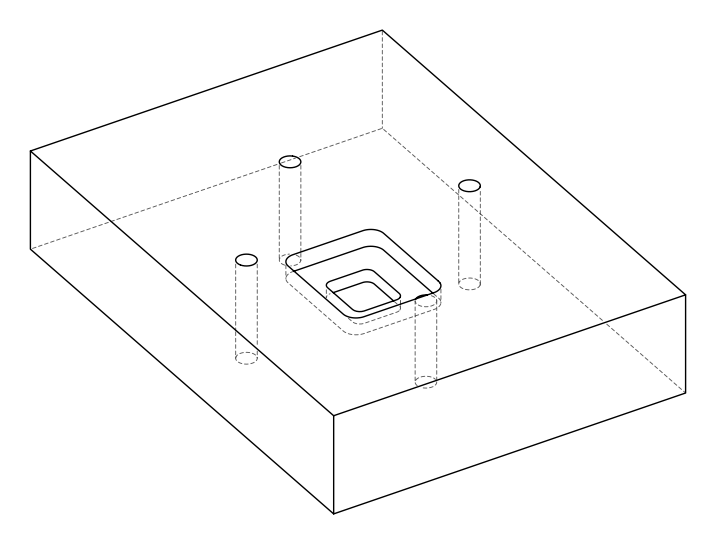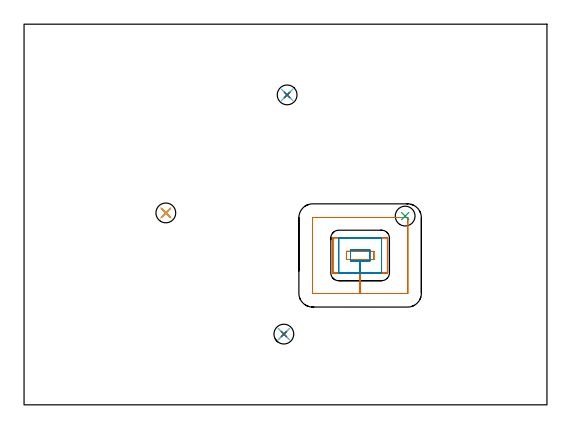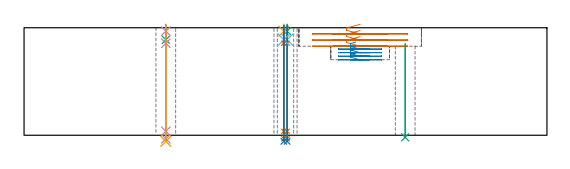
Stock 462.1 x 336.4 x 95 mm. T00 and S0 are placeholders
(PLAN: 15 operations, 12 tool changes, 9.1 min)
(1 MILL_RECTANGULAR_POCKET | POCKET_RECTANGULAR_STRAIGHT | UGT0201_106 | Follow Part, ap 6, ae 75% | 3.73 min | 158799 mm3)
(2 MILL_RECTANGULAR_POCKET_1 | POCKET_RECTANGULAR_STRAIGHT_1 | UGT0201_131 | Follow Part, ap 3.475, ae 75% | 2.01 min | 27228 mm3)
(3 SPOT_DRILL | STEP1HOLE | NXT0321_9005460120000 | 0.05 min | 191 mm3)
(4 SPOT_DRILL_1 | STEP1HOLE_1 | NXT0321_9005460120000 | 0.05 min | 174 mm3)
(5 SPOT_DRILL_2 | STEP1HOLE_2 | NXT0321_9005460120000 | 0.05 min | 181 mm3)
(6 DRILL_BLIND_HOLE_INTO_CENTER | STEP1HOLE | UGT0301_191 | 0.05 min | 279 mm3)
(7 GUN_DRILL_THROUGH_HOLE | STEP1HOLE | UGT0307_003 | 0.48 min | 3265 mm3)
(8 SPADE_DRILL_TO_ENLARGE_THROUGH_HOLE | STEP1HOLE | UGT0306_008 | 0.41 min | 19076 mm3)
(9 DRILL_BLIND_HOLE_INTO_CENTER_1 | STEP1HOLE_1 | UGT0301_191 | 0.05 min | 279 mm3)
(10 GUN_DRILL_THROUGH_HOLE_1 | STEP1HOLE_1 | UGT0307_003 | 0.48 min | 3262 mm3)
(11 SPADE_DRILL_TO_ENLARGE_THROUGH_HOLE_1 | STEP1HOLE_1 | UGT0306_008 | 0.41 min | 19085 mm3)
(12 DRILL_BLIND_HOLE_INTO_CENTER_2 | STEP1HOLE_2 | UGT0301_191 | 0.05 min | 274 mm3)
(13 GUN_DRILL_THROUGH_HOLE_2 | STEP1HOLE_2 | UGT0307_003 | 0.48 min | 3258 mm3)
(14 SPADE_DRILL_TO_ENLARGE_THROUGH_HOLE_2 | STEP1HOLE_2 | UGT0306_008 | 0.41 min | 19092 mm3)
(15 INDEXABLE_INSERT_DRILL_THROUGH_HOLE_FROM_SOLID | STEP1HOLE_3 | NXT0302_006 | 0.33 min | 18883 mm3)
(TOOL UGT0201_106 | End Mill 24 mm | D24 FL25 Z2)
(TOOL UGT0201_131 | Carbide End Mill 13.9 | D13.9 FL30 Z4)
(TOOL NXT0321_9005460120000 | NC Spot Drill, 142deg, 12mm, Carbide, Uncoated | D12 PA142 FL30 Z2)
(TOOL UGT0301_191 | Twist Drill 7.1 mm | D7.1 PA118 FL66 Z2)
(TOOL UGT0307_003 | Gun Drill 7 mm | D7 PA130 FL24 Z1)
(TOOL UGT0306_008 | Spade Drill 17.5mm | D17.5 PA132 FL10 Z2)
(TOOL NXT0302_006 | Index. Insert Drill 17.5mm [880-D1750L25-05] | D17.5 PA176 FL88 Z2)
(OP 1 MILL_RECTANGULAR_POCKET)
G17 G21 G94 G90
T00 M6
G54
G17 G0 G90 X297.074 Y135.6 S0 M3
G43 Z105. H0
Z98.
G94 G1 X284.9 Z94.738 F250.
Y128.4 Z92.809
X297. Z89.567
X309.1 F500.
Y135.6
X284.9
Y128.4
X297.
Y116.4
X321.1
Y147.6
X272.9
Y116.4
X297.
Y98.4
X338.9
G3 X339.1 Y98.6 R0.2
G1 Y165.4
G3 X338.9 Y165.6 R0.2
G1 X255.1
G3 X254.9 Y165.4 R0.2
G1 Y98.6
G3 X255.1 Y98.4 R0.2
G1 X297.
X298.
G0 X297.074 Y135.6 Z92.567
G1 X284.9 Z89.305 F250.
Y128.4 Z87.375
X297. Z84.133
X309.1 F500.
Y135.6
X284.9
Y128.4
X297.
Y116.4
X321.1
Y147.6
X272.9
Y116.4
X297.
Y98.4
X338.9
G3 X339.1 Y98.6 R0.2
G1 Y165.4
G3 X338.9 Y165.6 R0.2
G1 X255.1
G3 X254.9 Y165.4 R0.2
G1 Y98.6
G3 X255.1 Y98.4 R0.2
G1 X297.
X298.
G0 X297.074 Y135.6 Z87.133
G1 X284.9 Z83.871 F250.
Y128.4 Z81.942
X297. Z78.7
X309.1 F500.
Y135.6
X284.9
Y128.4
X297.
Y116.4
X321.1
Y147.6
X272.9
Y116.4
X297.
Y98.4
X338.9
G3 X339.1 Y98.6 R0.2
G1 Y165.4
G3 X338.9 Y165.6 R0.2
G1 X255.1
G3 X254.9 Y165.4 R0.2
G1 Y98.6
G3 X255.1 Y98.4 R0.2
G1 X297.
X298.
G0 Z105.
M5
M2
(OP 2 MILL_RECTANGULAR_POCKET_1)
G17 G21 G94 G90
T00 M6
G54
G17 G0 G90 X293.031 Y136.925 S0 M3
G43 Z105. H0
Z82.278
G94 G1 X288.475 Z81.057 F250.
Y127.075 Z78.418
X297. Z76.133
X305.525 F500.
Y136.925
X288.475
Y127.075
X297.
Y116.65
X315.9
X315.93 Y116.648
X315.952 Y116.67
X315.95 Y116.7
Y147.3
X315.952 Y147.33
X315.93 Y147.352
X315.9 Y147.35
X278.1
X278.07 Y147.352
X278.048 Y147.33
X278.05 Y147.3
Y116.7
X278.048 Y116.67
X278.07 Y116.648
X278.1 Y116.65
X297.
X298.
G0 X293.031 Y136.925 Z79.133
G1 X288.475 Z77.912 F250.
Y127.075 Z75.273
X297. Z72.989
X305.525 F500.
Y136.925
X288.475
Y127.075
X297.
Y116.65
X315.9
X315.93 Y116.648
X315.952 Y116.67
X315.95 Y116.7
Y147.3
X315.952 Y147.33
X315.93 Y147.352
X315.9 Y147.35
X278.1
X278.07 Y147.352
X278.048 Y147.33
X278.05 Y147.3
Y116.7
X278.048 Y116.67
X278.07 Y116.648
X278.1 Y116.65
X297.
X298.
G0 X293.031 Y136.925 Z75.989
G1 X288.475 Z74.768 F250.
Y127.075 Z72.129
X297. Z69.844
X305.525 F500.
Y136.925
X288.475
Y127.075
X297.
Y116.65
X315.9
X315.93 Y116.648
X315.952 Y116.67
X315.95 Y116.7
Y147.3
X315.952 Y147.33
X315.93 Y147.352
X315.9 Y147.35
X278.1
X278.07 Y147.352
X278.048 Y147.33
X278.05 Y147.3
Y116.7
X278.048 Y116.67
X278.07 Y116.648
X278.1 Y116.65
X297.
X298.
G0 X293.031 Y136.925 Z72.844
G1 X288.475 Z71.624 F250.
Y127.075 Z68.984
X297. Z66.7
X305.525 F500.
Y136.925
X288.475
Y127.075
X297.
Y116.65
X315.9
X315.93 Y116.648
X315.952 Y116.67
X315.95 Y116.7
Y147.3
X315.952 Y147.33
X315.93 Y147.352
X315.9 Y147.35
X278.1
X278.07 Y147.352
X278.048 Y147.33
X278.05 Y147.3
Y116.7
X278.048 Y116.67
X278.07 Y116.648
X278.1 Y116.65
X297.
X298.
G0 Z105.
M5
M2
(OP 3 SPOT_DRILL)
G17 G21 G94 G90
T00 M6
G54
G17 G0 G90 X232.5 Y273.9 S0 M3
G43 Z105. H0
G94 G81 G98 Z92. F250. R98.
G80
M5
M2
(OP 4 SPOT_DRILL_1)
G17 G21 G94 G90
T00 M6
G54
G17 G0 G90 X125.3 Y169.6 S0 M3
G43 Z105. H0
G94 G81 G98 Z92. F250. R98.
G80
M5
M2
(OP 5 SPOT_DRILL_2)
G17 G21 G94 G90
T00 M6
G54
G17 G0 G90 X229.6 Y62.5 S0 M3
G43 Z105. H0
G94 G81 G98 Z92. F250. R98.
G80
M5
M2
(OP 6 DRILL_BLIND_HOLE_INTO_CENTER)
G17 G21 G94 G90
T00 M6
G54
G17 G0 G90 X232.5 Y273.9 S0 M3
G43 Z105. H0
G94 G81 G98 Z84.35 F250. R97.
G80
M5
M2
(OP 7 GUN_DRILL_THROUGH_HOLE)
G17 G21 G94 G90
T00 M6
G54
G17 G0 G90 X232.5 Y273.9 M8
G43 Z105. H0
Z95.746
S716 M3
G94 G1 Z81.321 F125. M26
G4 X.084
Z3.5 F250.
G4 X.084
Z-3.132 F125.
G4 X.084
M5
M9
G0 Z95.746
Z105.
M2
(OP 8 SPADE_DRILL_TO_ENLARGE_THROUGH_HOLE)
G17 G21 G94 G90
T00 M6
G54
G17 G0 G90 X232.5 Y273.9 S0 M3
G43 Z105. H0
G94 G73 G98 Z-5.396 F250. Q16.733 R97.
G80
M5
M2
(OP 9 DRILL_BLIND_HOLE_INTO_CENTER_1)
G17 G21 G94 G90
T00 M6
G54
G17 G0 G90 X125.3 Y169.6 S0 M3
G43 Z105. H0
G94 G81 G98 Z84.35 F250. R97.
G80
M5
M2
(OP 10 GUN_DRILL_THROUGH_HOLE_1)
G17 G21 G94 G90
T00 M6
G54
G17 G0 G90 X125.3 Y169.6 M8
G43 Z105. H0
Z95.746
S716 M3
G94 G1 Z81.321 F125. M26
G4 X.084
Z3.5 F250.
G4 X.084
Z-3.132 F125.
G4 X.084
M5
M9
G0 Z95.746
Z105.
M2
(OP 11 SPADE_DRILL_TO_ENLARGE_THROUGH_HOLE_1)
G17 G21 G94 G90
T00 M6
G54
G17 G0 G90 X125.3 Y169.6 S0 M3
G43 Z105. H0
G94 G73 G98 Z-5.396 F250. Q16.733 R97.
G80
M5
M2
(OP 12 DRILL_BLIND_HOLE_INTO_CENTER_2)
G17 G21 G94 G90
T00 M6
G54
G17 G0 G90 X229.6 Y62.5 S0 M3
G43 Z105. H0
G94 G81 G98 Z84.35 F250. R97.
G80
M5
M2
(OP 13 GUN_DRILL_THROUGH_HOLE_2)
G17 G21 G94 G90
T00 M6
G54
G17 G0 G90 X229.6 Y62.5 M8
G43 Z105. H0
Z95.746
S716 M3
G94 G1 Z81.321 F125. M26
G4 X.084
Z3.5 F250.
G4 X.084
Z-3.132 F125.
G4 X.084
M5
M9
G0 Z95.746
Z105.
M2
(OP 14 SPADE_DRILL_TO_ENLARGE_THROUGH_HOLE_2)
G17 G21 G94 G90
T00 M6
G54
G17 G0 G90 X229.6 Y62.5 S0 M3
G43 Z105. H0
G94 G73 G98 Z-5.396 F250. Q16.733 R97.
G80
M5
M2
(OP 15 INDEXABLE_INSERT_DRILL_THROUGH_HOLE_FROM_SOLID)
G17 G21 G94 G90
T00 M6
G54
G17 G0 G90 X336.8 Y166.8 S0 M3
G43 Z105. H1
G94 G81 G98 Z-1.806 F250. R80.7
G80
M5
M2
